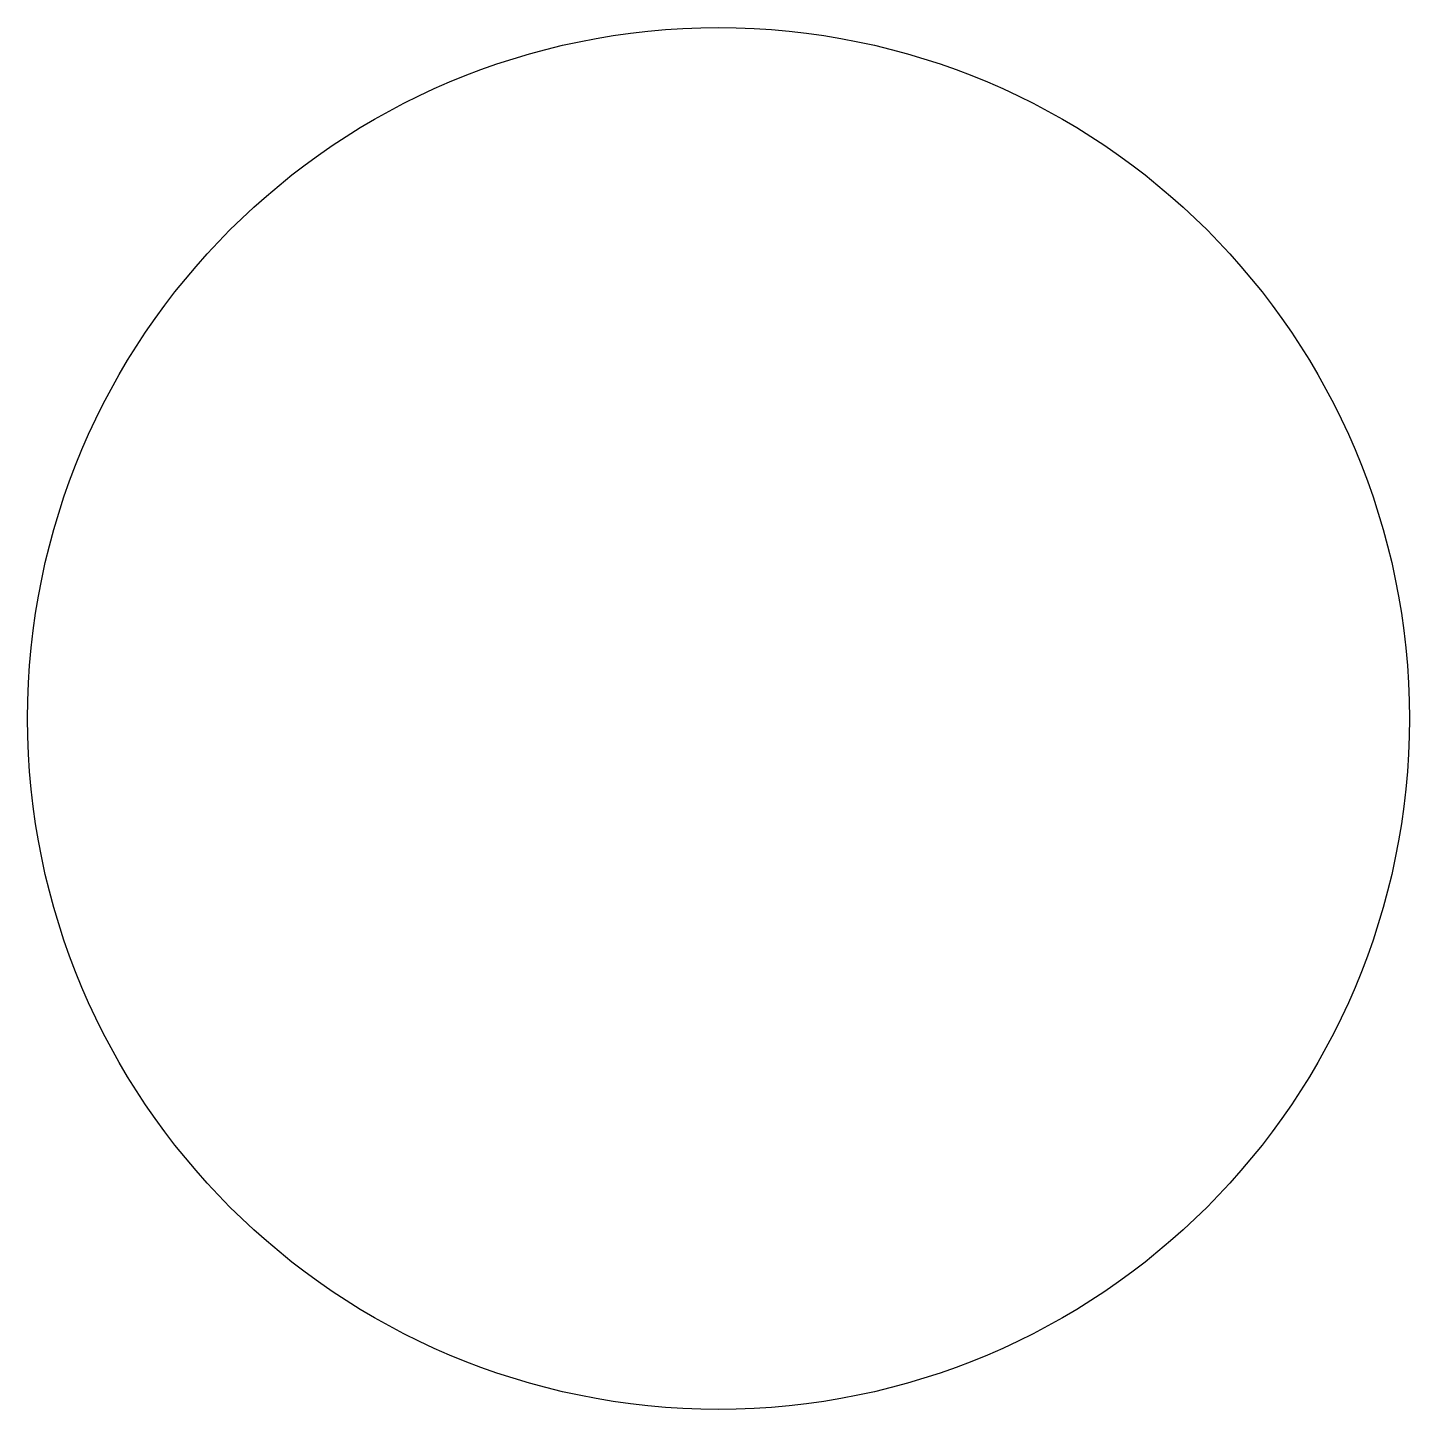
# Model space of a CAD drawing. Header units: millimetres. Extents: x -20 to 20, y -20 to 20.
import ezdxf

# ---------------------------------------------------------------- set-up
doc = ezdxf.new("R2010")
doc.units = ezdxf.units.MM

msp = doc.modelspace()

# ---------------------------------------------------------------- linework, layer by layer
msp.add_line((20, 0), (20, 0, 100))
msp.add_line((20, 0), (20, 0, 100))
for centre in [(0, 0), (0, 0, 100), (0, 0), (0, 0, 100)]:
    msp.add_circle(centre, 20)

doc.saveas('drawing.dxf')
